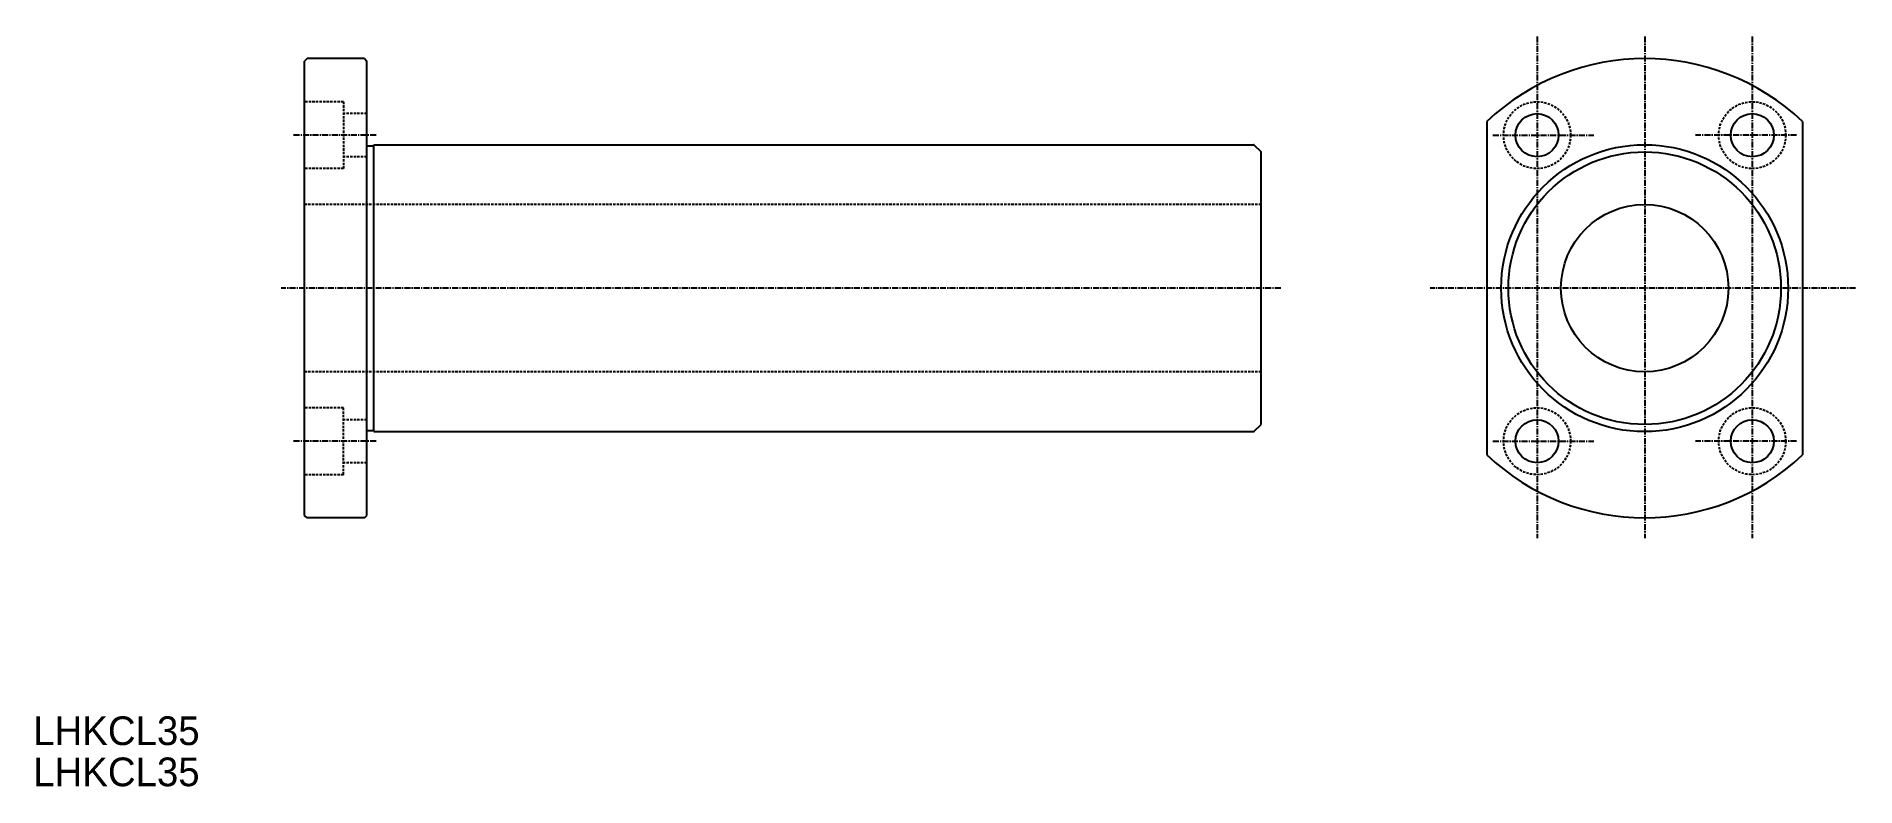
# Model space of a CAD drawing. Extents: x 11 to 391, y 10 to 167.
import ezdxf

# ---------------------------------------------------------------- set-up
doc = ezdxf.new("R2010")
doc.units = 0
doc.linetypes.add('CENTER', pattern=[2, 1.25, -0.25, 0.25, -0.25])
doc.linetypes.add('DASHED', pattern=[0.75, 0.5, -0.25])
doc.layers.get('0').update_dxf_attribs({"linetype": 'CONTINUOUS'})
doc.layers.add('CENTER', color=1, linetype='CENTER')

msp = doc.modelspace()

# ---------------------------------------------------------------- linework, layer by layer
at = {"color": 7, "linetype": 'CONTINUOUS'}
for p, q in [((67.25, 162.14), (66.75, 161.64)), ((66.75, 66.64), (66.75, 161.64)), ((79.25, 162.14), (67.25, 162.14)), ((79.25, 162.14), (79.75, 161.64)), ((79.75, 66.64), (79.75, 161.64)), ((313.94, 149), (313.94, 79.28)), ((379.94, 149), (379.94, 79.28)), ((79.75, 143.89), (81.25, 143.89)), ((81.25, 144.14), (265.25, 144.14)), ((81.25, 84.14), (81.25, 144.14)), ((265.25, 144.14), (266.75, 142.64)), ((266.75, 85.64), (266.75, 142.64)), ((79.75, 84.39), (81.25, 84.39)), ((81.25, 84.14), (265.25, 84.14)), ((92.88, 84.14), (92.88, 84.14)), ((106, 84.14), (106, 84.14)), ((265.25, 84.14), (266.75, 85.64)), ((67.25, 66.14), (66.75, 66.64)), ((79.25, 66.14), (67.25, 66.14)), ((79.25, 66.14), (79.75, 66.64))]:
    msp.add_line(p, q, dxfattribs=at)
at = {"color": 3, "linetype": 'DASHED'}
for p, q in [((74.85, 153.14), (66.75, 153.14)), ((74.85, 153.14), (74.85, 139.14)), ((79.75, 150.64), (74.85, 150.64)), ((79.75, 141.64), (74.85, 141.64)), ((74.85, 139.14), (66.75, 139.14)), ((266.75, 131.64), (66.75, 131.64)), ((266.75, 96.64), (66.75, 96.64)), ((74.85, 89.14), (66.75, 89.14)), ((74.85, 75.14), (74.85, 89.14)), ((79.75, 86.64), (74.85, 86.64)), ((79.75, 77.64), (74.85, 77.64)), ((74.85, 75.14), (66.75, 75.14))]:
    msp.add_line(p, q, dxfattribs=at)
for centre in [(324.44, 146.14), (369.44, 146.14), (324.44, 82.14), (369.44, 82.14)]:
    msp.add_circle(centre, 7, dxfattribs=at)
at = {"color": 7, "linetype": 'CONTINUOUS'}
for centre, radius in [((324.44, 146.14), 4.5), ((369.44, 146.14), 4.5), ((346.94, 114.14), 30), ((346.94, 114.14), 28.5), ((346.94, 114.14), 17.5), ((324.44, 82.14), 4.5), ((369.44, 82.14), 4.5)]:
    msp.add_circle(centre, radius, dxfattribs=at)
for centre, radius, start, end in [((346.94, 114.14), 48, 46.5675, 133.4325), ((265.25, 142.64), 1.5, 89.8875, 90), ((265.25, 142.64), 1.5, 0, 0.1125), ((265.25, 85.64), 1.5, 270, 270.1125), ((265.25, 85.64), 1.5, 359.8875, 0), ((346.94, 114.14), 48, 226.5675, 313.4325)]:
    msp.add_arc(centre, radius, start, end, dxfattribs=at)
at = {"layer": 'CENTER', "color": 1, "linetype": 'CENTER'}
for p, q in [((324.44, 166.8), (324.44, 61.9)), ((346.94, 166.8), (346.94, 61.9)), ((369.44, 166.8), (369.44, 61.9)), ((81.67, 146.14), (64.41, 146.14)), ((315.19, 146.14), (336.3, 146.14)), ((378.69, 146.14), (357.58, 146.14)), ((270.85, 114.14), (61.85, 114.14)), ((391.04, 114.17), (302.06, 114.17)), ((81.67, 82.14), (64.41, 82.14)), ((315.19, 82.14), (336.3, 82.14)), ((378.69, 82.14), (357.58, 82.14))]:
    msp.add_line(p, q, dxfattribs=at)

# ---------------------------------------------------------------- texts
at = {"color": 7, "linetype": 'CONTINUOUS'}
for p in [(10, 18.6), (10, 10)]:
    msp.add_text('LHKCL35', height=6, dxfattribs=at).set_placement(p)

doc.saveas('drawing.dxf')
